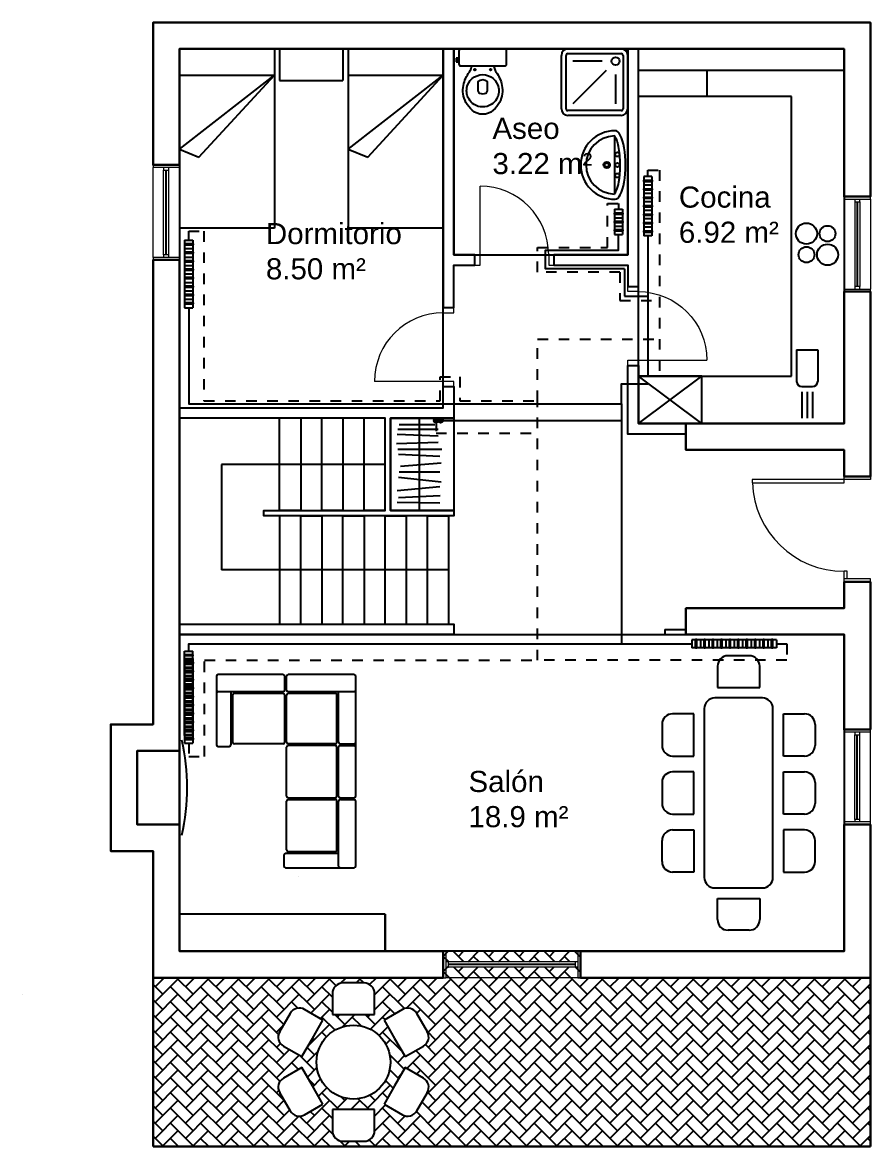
# Model space of a CAD drawing. Header units: millimetres. Extents: x 906 to 923.8, y 1719 to 1729.6.
# Drawn here: x 905.96 to 914, y 1718.96 to 1729.61 of the extents above; entities that cross this region are included whole.
import ezdxf

# ---------------------------------------------------------------- set-up
doc = ezdxf.new("R2010")
doc.units = ezdxf.units.MM
doc.linetypes.add('ACAD_ISO03W100', pattern=[30, 12, -18])
for name, color, linetype in [('calefaccion', 5, 'Continuous'), ('carpintería', 11, 'Continuous'), ('cocina', 54, 'Continuous'), ('polilineasAreas', 104, 'Continuous'), ('sanitarios', 4, 'Continuous'), ('suelos', 9, 'Continuous'), ('tabiqueInterior', 7, 'Continuous')]:
    doc.layers.add(name, color=color, linetype=linetype)
for name, color, linetype, lineweight in [('ladrilloVisto', 7, 'Continuous', 30), ('Puertas', 30, 'Continuous', 20), ('Ventanas', 3, 'Continuous', 5)]:
    doc.layers.add(name, color=color, linetype=linetype, lineweight=lineweight)
doc.layers.get('0').off()
doc.styles.get("Standard").update_dxf_attribs({"font": 'ARIAL.TTF'})

# ---------------------------------------------------------------- blocks, each defined once
blk = doc.blocks.new('cama')
at = {"layer": 'carpintería'}
for p, q in [((-0.1, 0), (0.8, 0)), ((-0.1, 0), (-0.1, -1.7)), ((0.8, 0), (0.8, -1.7)), ((-0.1, -0.25), (0.8, -0.25)), ((-0.1, -0.95), (0.8, -0.25)), ((0.085, -1.027), (0.8, -0.25)), ((-0.1, -0.95), (0.085, -1.027)), ((0.8, -1.7), (-0.1, -1.7))]:
    blk.add_line(p, q, dxfattribs=at)
blk = doc.blocks.new('mesaRedonda')
at = {"layer": 'carpintería'}
for p, q in [((0.1, 0.75), (-0.1, 0.75)), ((-0.2, 0.65), (-0.2, 0.45)), ((0.2, 0.45), (0.2, 0.65)), ((-0.6, 0.462), (-0.7, 0.288)), ((-0.29, 0.398), (-0.463, 0.498)), ((-0.2, 0.45), (0, 0.45)), ((0, 0.45), (0.2, 0.45)), ((0.463, 0.498), (0.29, 0.398)), ((0.7, 0.288), (0.6, 0.462)), ((-0.39, 0.225), (-0.29, 0.398)), ((0.29, 0.398), (0.39, 0.225)), ((-0.49, 0.052), (-0.39, 0.225)), ((0.39, 0.225), (0.49, 0.052)), ((-0.663, 0.152), (-0.49, 0.052)), ((0.49, 0.052), (0.663, 0.152)), ((-0.49, -0.052), (-0.663, -0.152)), ((-0.39, -0.225), (-0.49, -0.052)), ((0.49, -0.052), (0.39, -0.225)), ((0.663, -0.152), (0.49, -0.052)), ((-0.7, -0.288), (-0.6, -0.462)), ((-0.29, -0.398), (-0.39, -0.225)), ((0.39, -0.225), (0.29, -0.398)), ((0.6, -0.462), (0.7, -0.288)), ((-0.463, -0.498), (-0.29, -0.398)), ((0.29, -0.398), (0.463, -0.498)), ((0, -0.45), (-0.2, -0.45)), ((-0.2, -0.45), (-0.2, -0.65)), ((0.2, -0.45), (0, -0.45)), ((0.2, -0.65), (0.2, -0.45)), ((-0.1, -0.75), (0.1, -0.75))]:
    blk.add_line(p, q, dxfattribs=at)
blk.add_circle((0, 0), 0.35, dxfattribs=at)
for centre, start, end in [((-0.1, 0.65), 90, 180), ((0.1, 0.65), 0, 90), ((-0.513, 0.412), 60, 150), ((0.513, 0.412), 30, 120), ((-0.613, 0.238), 150, 240), ((0.613, 0.238), 300, 30), ((-0.613, -0.238), 120, 210), ((0.613, -0.238), 330, 60), ((-0.513, -0.412), 210, 300), ((0.513, -0.412), 240, 330), ((-0.1, -0.65), 180, 270), ((0.1, -0.65), 270, 0)]:
    blk.add_arc(centre, 0.1, start, end, dxfattribs=at)
blk = doc.blocks.new('mesaRectangular')
at = {"layer": 'carpintería'}
for p, q in [((0.1, 0.4), (-0.1, 0.4)), ((-0.2, 0.3), (-0.2, 0.1)), ((0.2, 0.1), (0.2, 0.3)), ((0.225, 0), (-0.225, 0)), ((-0.2, 0.1), (0, 0.1)), ((0, 0.1), (0.2, 0.1)), ((-0.325, -0.1), (-0.325, -1.7)), ((0.325, -1.7), (0.325, -0.1)), ((-0.425, -0.15), (-0.625, -0.15)), ((-0.425, -0.35), (-0.425, -0.15)), ((0.425, -0.35), (0.425, -0.15)), ((0.425, -0.15), (0.625, -0.15)), ((-0.725, -0.25), (-0.725, -0.45)), ((0.725, -0.25), (0.725, -0.45)), ((-0.425, -0.55), (-0.425, -0.35)), ((0.425, -0.55), (0.425, -0.35)), ((-0.625, -0.55), (-0.425, -0.55)), ((0.625, -0.55), (0.425, -0.55)), ((-0.425, -0.7), (-0.625, -0.7)), ((-0.425, -0.9), (-0.425, -0.7)), ((0.425, -0.9), (0.425, -0.7)), ((0.425, -0.7), (0.625, -0.7)), ((-0.725, -0.8), (-0.725, -1)), ((0.725, -0.8), (0.725, -1)), ((-0.425, -1.1), (-0.425, -0.9)), ((0.425, -1.1), (0.425, -0.9)), ((-0.625, -1.1), (-0.425, -1.1)), ((0.625, -1.1), (0.425, -1.1)), ((-0.625, -1.25), (-0.425, -1.25)), ((-0.425, -1.25), (-0.425, -1.45)), ((0.625, -1.25), (0.425, -1.25)), ((0.425, -1.25), (0.425, -1.45)), ((-0.725, -1.55), (-0.725, -1.35)), ((0.725, -1.55), (0.725, -1.35)), ((-0.425, -1.45), (-0.425, -1.65)), ((0.425, -1.45), (0.425, -1.65)), ((-0.425, -1.65), (-0.625, -1.65)), ((0.425, -1.65), (0.625, -1.65)), ((-0.225, -1.8), (0.225, -1.8)), ((-0.2, -2.1), (-0.2, -1.9)), ((-0.2, -1.9), (0, -1.9)), ((0, -1.9), (0.2, -1.9)), ((0.2, -1.9), (0.2, -2.1)), ((0.1, -2.2), (-0.1, -2.2))]:
    blk.add_line(p, q, dxfattribs=at)
for centre, start, end in [((-0.1, 0.3), 90, 180), ((0.1, 0.3), 0, 90), ((-0.225, -0.1), 90, 180), ((0.225, -0.1), 0, 90), ((-0.625, -0.25), 90, 180), ((0.625, -0.25), 0, 90), ((-0.625, -0.45), 180, 270), ((0.625, -0.45), 270, 0), ((-0.625, -0.8), 90, 180), ((0.625, -0.8), 0, 90), ((-0.625, -1), 180, 270), ((0.625, -1), 270, 0), ((-0.625, -1.35), 90, 180), ((0.625, -1.35), 0, 90), ((-0.625, -1.55), 180, 270), ((0.625, -1.55), 270, 0), ((-0.225, -1.7), 180, 270), ((0.225, -1.7), 270, 0), ((-0.1, -2.1), 180, 270), ((0.1, -2.1), 270, 0)]:
    blk.add_arc(centre, 0.1, start, end, dxfattribs=at)
blk = doc.blocks.new('ventana1_3')
at = {"layer": 'Ventanas'}
for p, q in [((0, -0.075), (0, 0.175)), ((0.025, 0.175), (0, 0.175)), ((1.3, 0.175), (0.025, 0.175)), ((0.025, 0.175), (0.025, -0.075)), ((1.275, 0.175), (1.275, -0.075)), ((1.3, 0.175), (1.275, 0.175)), ((1.3, -0.075), (1.3, 0.175)), ((0.05, 0.075), (0.025, 0.075)), ((0.025, 0.025), (0.05, 0.025)), ((1.275, 0.075), (0.05, 0.075)), ((0.05, 0.025), (0.05, 0.075)), ((1.25, 0.053), (0.05, 0.053)), ((1.25, 0.047), (0.05, 0.047)), ((1.275, 0.025), (0.05, 0.025)), ((1.25, 0.075), (1.25, 0.025)), ((1.275, 0.075), (1.25, 0.075)), ((1.25, 0.025), (1.275, 0.025)), ((0, -0.075), (0.025, -0.075)), ((1.3, -0.075), (0.025, -0.075)), ((1.275, -0.075), (1.3, -0.075))]:
    blk.add_line(p, q, dxfattribs=at)
blk = doc.blocks.new('ventana09')
at = {"layer": 'Ventanas'}
for p, q in [((0, -0.075), (0, 0.175)), ((0.025, 0.175), (0, 0.175)), ((0.875, 0.175), (0.025, 0.175)), ((0.025, 0.175), (0.025, -0.075)), ((0.875, 0.175), (0.875, -0.075)), ((0.9, 0.175), (0.875, 0.175)), ((0.9, -0.075), (0.9, 0.175)), ((0.05, 0.075), (0.025, 0.075)), ((0.025, 0.025), (0.05, 0.025)), ((0.85, 0.075), (0.05, 0.075)), ((0.05, 0.025), (0.05, 0.075)), ((0.85, 0.053), (0.05, 0.053)), ((0.85, 0.047), (0.05, 0.047)), ((0.85, 0.025), (0.05, 0.025)), ((0.85, 0.075), (0.85, 0.025)), ((0.875, 0.075), (0.85, 0.075)), ((0.85, 0.025), (0.875, 0.025)), ((0, -0.075), (0.025, -0.075)), ((0.875, -0.075), (0.025, -0.075)), ((0.875, -0.075), (0.9, -0.075))]:
    blk.add_line(p, q, dxfattribs=at)
blk = doc.blocks.new('mesitaNocheDoble')
at = {"layer": 'carpintería'}
for p, q in [((0.1, 0), (0.1, -0.3)), ((0.1, 0), (0.7, 0)), ((0.7, 0), (0.7, -0.3)), ((0.1, -0.3), (0.7, -0.3))]:
    blk.add_line(p, q, dxfattribs=at)
blk = doc.blocks.new('lavabo')
at = {"layer": 'sanitarios'}
blk.add_line((-0.106, 0.275), (-0.106, -0.275), dxfattribs=at)
for centre, radius in [((-0.078, 0.1), 0.02), ((-0.178, 0), 0.03), ((-0.178, 0), 0.02), ((-0.078, 0), 0.02), ((-0.078, -0.1), 0.02)]:
    blk.add_circle(centre, radius, dxfattribs=at)
for radius, start, end in [(0.325, 90, 270), (0.275, 91.3492, 268.6508)]:
    blk.add_arc((-0.1, 0), radius, start, end, dxfattribs=at)
blk.add_ellipse((-0.1, 0), major_axis=(0, -0.325), ratio=0.307692, start_param=0, end_param=3.141593, dxfattribs=at)
blk.add_open_spline([(-0.106, -0.275), (-0.102, -0.272), (-0.093, -0.259), (-0.077, -0.219), (-0.07, -0.192), (-0.046, -0.068), (-0.046, 0.062), (-0.072, 0.207), (-0.087, 0.248), (-0.102, 0.271), (-0.104, 0.274), (-0.106, 0.275)], degree=3, knots=[0.295592, 0.295592, 0.295592, 0.295592, 0.657503, 0.657503, 1.019413, 1.019413, 2.104752, 2.104752, 2.69299, 2.69299, 2.846001, 2.846001, 2.846001, 2.846001], dxfattribs=at)
blk = doc.blocks.new('Divanang')
for p, q in [((-153, -9.2), (-153, -81.2)), ((-153, -9.2), (-153, -23.6)), ((-82.8, -7.4), (-151.2, -7.4)), ((-81, -23.6), (-81, -9.2)), ((-79.2, -23.6), (-79.2, -9.2)), ((-8.1, -7.4), (-77.4, -7.4)), ((-9, -7.4), (-20.7, -7.4)), ((-6.3, -135.2), (-6.3, -9.2)), ((-82.8, -25.4), (-151.2, -25.4)), ((-137.7, -25.4), (-137.7, -81.2)), ((-135.9, -29), (-135.9, -78.5)), ((-82.8, -27.2), (-134.1, -27.2)), ((-81, -78.5), (-81, -29)), ((-79.2, -78.5), (-79.2, -29)), ((-8.1, -25.4), (-77.4, -25.4)), ((-27.9, -27.2), (-77.4, -27.2)), ((-26.1, -78.5), (-26.1, -29)), ((-24.3, -78.5), (-24.3, -25.4)), ((-82.8, -80.3), (-134.1, -80.3)), ((-27.9, -80.3), (-77.4, -80.3)), ((-27.9, -82.1), (-77.4, -82.1)), ((-22.5, -80.3), (-8.1, -80.3)), ((-22.5, -82.1), (-8.1, -82.1)), ((-151.2, -83), (-139.5, -83)), ((-79.2, -135.2), (-79.2, -83.9)), ((-26.1, -135.2), (-26.1, -83.9)), ((-24.3, -135.2), (-24.3, -83.9)), ((-79.2, -191.9), (-79.2, -140.6)), ((-77.4, -137), (-27.9, -137)), ((-77.4, -138.8), (-27.9, -138.8)), ((-26.1, -191.9), (-26.1, -140.6)), ((-24.3, -209), (-24.3, -140.6)), ((-22.5, -137), (-8.1, -137)), ((-22.5, -138.8), (-8.1, -138.8)), ((-6.3, -209), (-6.3, -140.6)), ((-81.9, -197.3), (-81.9, -209)), ((-80.1, -195.5), (-24.3, -195.5)), ((-77.4, -193.7), (-27.9, -193.7)), ((-6.3, -209), (-6.3, -197.3)), ((-80.1, -210.8), (-8.1, -210.8)), ((-22.5, -210.8), (-8.1, -210.8))]:
    blk.add_line(p, q)
for centre, start, end in [((-151.2, -9.2), 90, 180), ((-151.2, -9.2), 90, 180), ((-82.8, -9.2), 0, 90), ((-77.4, -9.2), 90, 180), ((-8.1, -9.2), 0, 90), ((-151.2, -23.6), 180, 270), ((-82.8, -23.6), 270, 0), ((-77.4, -23.6), 180, 270), ((-8.1, -23.6), 270, 0), ((-134.1, -29), 90, 180), ((-82.8, -29), 0, 90), ((-77.4, -29), 90, 180), ((-27.9, -29), 0, 90), ((-151.2, -81.2), 180, 270), ((-139.5, -81.2), 270, 0), ((-134.1, -78.5), 180, 270), ((-82.8, -78.5), 270, 0), ((-77.4, -78.5), 180, 270), ((-77.4, -83.9), 90, 180), ((-27.9, -78.5), 270, 0), ((-27.9, -83.9), 0, 90), ((-22.5, -78.5), 180, 270), ((-22.5, -83.9), 90, 180), ((-8.1, -78.5), 270, 0), ((-8.1, -83.9), 0, 90), ((-77.4, -135.2), 180, 270), ((-77.4, -140.6), 90, 180), ((-27.9, -135.2), 270, 0), ((-27.9, -140.6), 0, 90), ((-22.5, -135.2), 180, 270), ((-22.5, -140.6), 90, 180), ((-8.1, -135.2), 270, 0), ((-8.1, -140.6), 0, 90), ((-80.1, -197.3), 90, 180), ((-77.4, -191.9), 180, 270), ((-27.9, -191.9), 270, 0), ((-80.1, -209), 180, 270), ((-22.5, -209), 180, 270), ((-8.1, -209), 270, 0), ((-8.1, -209), 270, 0)]:
    blk.add_arc(centre, 1.8, start, end)
blk = doc.blocks.new('doccia')
for p, q in [((0, 0.07), (0, 0.63)), ((0.05, 0.07), (0.05, 0.63)), ((0.07, 0.7), (0.63, 0.7)), ((0.07, 0.65), (0.63, 0.65)), ((0.65, 0.63), (0.65, 0.07)), ((0.7, 0.63), (0.7, 0.07)), ((0.43, 0.571), (0.12, 0.571)), ((0.471, 0.471), (0.12, 0.12)), ((0.571, 0.43), (0.571, 0.12)), ((0.63, 0.05), (0.07, 0.05)), ((0.63, 0), (0.07, 0))]:
    blk.add_line(p, q)
blk.add_circle((0.571, 0.571), 0.0424)
for centre, radius, start, end in [((0.07, 0.63), 0.07, 90, 180), ((0.07, 0.63), 0.02, 90, 180), ((0.63, 0.63), 0.07, 0, 90), ((0.63, 0.63), 0.02, 0, 90), ((0.07, 0.07), 0.07, 180, 270), ((0.07, 0.07), 0.02, 180, 270), ((0.63, 0.07), 0.07, 270, 0), ((0.63, 0.07), 0.02, 270, 0)]:
    blk.add_arc(centre, radius, start, end)
blk = doc.blocks.new('puerta')
at = {"layer": 'Puertas'}
for p, q in [((0, 0), (0, -0.05)), ((0, 0), (0.1, 0)), ((0.1, -0.05), (0.1, 0)), ((0, -0.05), (0.1, -0.05)), ((0, -0.7), (-0.65, -0.7)), ((0.1, -0.7), (0, -0.7)), ((0, -0.7), (0, -0.75)), ((0.1, -0.75), (0.1, -0.7)), ((0, -0.75), (0.1, -0.75))]:
    blk.add_line(p, q, dxfattribs=at)
blk.add_arc((0, -0.7), 0.65, 90, 180, dxfattribs=at)
blk = doc.blocks.new('inodoro_04')
for p, q in [((9.5, -25.6), (5.9, -25.6)), ((5.9, -25.6), (5.9, -27.2)), ((5.9, -27.2), (7.7, -27.2)), ((6.2, -24.4), (6.2, -25.6)), ((7.7, -27.2), (9.5, -27.2)), ((9.2, -25.6), (9.2, -24.4)), ((9.5, -27.2), (9.5, -25.6))]:
    blk.add_line(p, q)
for points in [[(-2.9, -1.9), (-2.9, -22.6, 0.418036), (-1.1, -24.4), (11.4, -24.4, 0.424217), (13.3, -22.6), (13.3, 18.8, 0.430132), (11.4, 20.6), (9.2, 20.6), (6.2, 20.6), (-1.1, 20.6, 0.418036), (-2.9, 18.8)], [(21.5, -1.9, -0.18052), (25.3, 8.1, -0.167158), (33.8, 13, -0.1), (39.8, 13, -0.096291), (44.8, 11.1, -0.13332), (49.8, 6.2, -0.150886), (52.1, -1.9, -0.150886), (49.8, -10, -0.13332), (44.8, -14.9, -0.096291), (39.8, -16.9, -0.1), (33.8, -16.9, -0.167158), (25.3, -11.9, -0.18052)], [(39, 1.1, 0.276984), (36.8, 2.5), (28.3, 2.5, 0.393258), (28.3, -6.4), (36.8, -6.4, 0.276984), (39, -4.9, 0.2)]]:
    blk.add_lwpolyline(points, format="xyb", close=True)
blk.add_lwpolyline([(13.3, 8.4), (15.8, 9.1, 0.060779), (19.1, 10.7, -0.06199), (24.8, 14.1, -0.067868), (31.8, 16.3, -0.08648), (39.8, 16.5, -0.085166), (47.8, 14, -0.098298), (55.3, 8.1, -0.182004), (59.1, -1.9, -0.182004), (55.3, -11.9, -0.098298), (47.8, -17.8, -0.085166), (39.8, -20.4, -0.08648), (31.8, -20.2, -0.067868), (24.8, -18, -0.06199), (19.1, -14.6, 0.060779), (15.8, -13), (13.3, -12.2)], format="xyb")
for centre in [(16.8, 5.6), (16.8, -9.4)]:
    blk.add_circle(centre, 0.75)
blk = doc.blocks.new('cocina')
at = {"layer": 'cocina'}
for p, q in [((0.05, 3.55), (2, 3.55)), ((0.05, 3.35), (0.05, 3.55)), ((2, 3.55), (2, 0)), ((0.05, 3.35), (0.7, 3.35)), ((0.05, 3.1), (0.05, 3.35)), ((0.1, 3.35), (2, 3.35)), ((0.7, 3.35), (0.7, 3.1)), ((1.5, 3.1), (0.05, 3.1)), ((1.5, 0.45), (1.5, 3.1)), ((1.55, 0.7), (1.55, 0.4)), ((1.55, 0.7), (1.75, 0.7)), ((1.75, 0.7), (1.75, 0.4)), ((0.05, 0.45), (1.5, 0.45)), ((0.05, 0), (0.05, 0.45)), ((1.55, 0.4), (1.55, 0.4)), ((1.6, 0.35), (1.7, 0.35)), ((1.75, 0.4), (1.75, 0.4)), ((1.6, 0.3), (1.6, 0.05)), ((1.65, 0.3), (1.65, 0.05)), ((1.7, 0.3), (1.7, 0.05)), ((2, 0), (0.05, 0))]:
    blk.add_line(p, q, dxfattribs=at)
for centre, radius in [((1.643, 1.8), 0.1), ((1.843, 1.8), 0.075), ((1.643, 1.6), 0.075), ((1.843, 1.6), 0.1)]:
    blk.add_circle(centre, radius, dxfattribs=at)
for centre, start, end in [((1.6, 0.4), 180, 270), ((1.7, 0.4), 270, 0)]:
    blk.add_arc(centre, 0.05, start, end, dxfattribs=at)
blk = doc.blocks.new('armarioEmpotrado')
at = {"layer": 'carpintería'}
for p, q in [((0, 0), (0.6, 0)), ((0, -0.875), (0, 0)), ((0.275, -0.875), (0.275, 0)), ((0.6, 0), (0.6, -0.875)), ((0.071, -0.103), (0.454, -0.103)), ((0.084, -0.058), (0.421, -0.058)), ((0.454, -0.168), (0.064, -0.155)), ((0.058, -0.239), (0.454, -0.226)), ((0.071, -0.291), (0.486, -0.291)), ((0.467, -0.363), (0.077, -0.343)), ((0.097, -0.453), (0.48, -0.421)), ((0.467, -0.512), (0.084, -0.512)), ((0.077, -0.557), (0.48, -0.603)), ((0.467, -0.648), (0.064, -0.687)), ((0.077, -0.752), (0.473, -0.732)), ((0.467, -0.804), (0.064, -0.797)), ((0.6, -0.875), (0, -0.875))]:
    blk.add_line(p, q, dxfattribs=at)
blk = doc.blocks.new('10e')
at = {"layer": 'calefaccion'}
for p, q in [((0.08, 0.018), (0.08, -0.059)), ((0.115, 0.018), (0.08, 0.018)), ((0.115, 0.02), (0.115, -0.062)), ((0.115, -0.062), (0.115, 0.02)), ((0.125, 0.02), (0.115, 0.02)), ((0.125, -0.062), (0.125, 0.02)), ((0.16, 0.018), (0.125, 0.018)), ((0.16, 0.018), (0.16, -0.059)), ((0.195, 0.018), (0.16, 0.018)), ((0.195, 0.02), (0.195, -0.062)), ((0.195, -0.062), (0.195, 0.02)), ((0.205, 0.02), (0.195, 0.02)), ((0.205, -0.062), (0.205, 0.02)), ((0.24, 0.018), (0.205, 0.018)), ((0.275, 0.018), (0.24, 0.018)), ((0.24, 0.018), (0.24, -0.059)), ((0.275, 0.02), (0.275, -0.062)), ((0.275, -0.062), (0.275, 0.02)), ((0.285, 0.02), (0.275, 0.02)), ((0.285, -0.062), (0.285, 0.02)), ((0.32, 0.018), (0.285, 0.018)), ((0.32, 0.018), (0.32, -0.059)), ((0.355, 0.018), (0.32, 0.018)), ((0.355, 0.02), (0.355, -0.062)), ((0.355, -0.062), (0.355, 0.02)), ((0.365, 0.02), (0.355, 0.02)), ((0.365, -0.062), (0.365, 0.02)), ((0.4, 0.018), (0.365, 0.018)), ((0.4, 0.018), (0.4, -0.059)), ((0.435, 0.018), (0.4, 0.018)), ((0.435, 0.02), (0.435, -0.062)), ((0.435, -0.062), (0.435, 0.02)), ((0.445, 0.02), (0.435, 0.02)), ((0.445, -0.062), (0.445, 0.02)), ((0.48, 0.018), (0.445, 0.018)), ((0.515, 0.018), (0.48, 0.018)), ((0.48, 0.018), (0.48, -0.059)), ((0.515, 0.02), (0.515, -0.062)), ((0.515, -0.062), (0.515, 0.02)), ((0.525, 0.02), (0.515, 0.02)), ((0.525, -0.062), (0.525, 0.02)), ((0.56, 0.018), (0.525, 0.018)), ((0.56, 0.018), (0.56, -0.059)), ((0.595, 0.018), (0.56, 0.018)), ((0.595, 0.02), (0.595, -0.062)), ((0.595, -0.062), (0.595, 0.02)), ((0.605, 0.02), (0.595, 0.02)), ((0.605, -0.062), (0.605, 0.02)), ((0.64, 0.018), (0.605, 0.018)), ((0.64, 0.018), (0.64, -0.059)), ((0.675, 0.018), (0.64, 0.018)), ((0.675, 0.02), (0.675, -0.062)), ((0.675, -0.062), (0.675, 0.02)), ((0.685, 0.02), (0.675, 0.02)), ((0.685, -0.062), (0.685, 0.02)), ((0.72, 0.018), (0.685, 0.018)), ((0.755, 0.018), (0.72, 0.018)), ((0.72, 0.018), (0.72, -0.059)), ((0.755, 0.02), (0.755, -0.062)), ((0.755, -0.062), (0.755, 0.02)), ((0.765, 0.02), (0.755, 0.02)), ((0.765, -0.062), (0.765, 0.02)), ((0.8, 0.018), (0.765, 0.018)), ((0.8, 0.018), (0.8, -0.059)), ((0.835, 0.018), (0.8, 0.018)), ((0.835, 0.02), (0.835, -0.062)), ((0.835, -0.062), (0.835, 0.02)), ((0.845, 0.02), (0.835, 0.02)), ((0.845, -0.062), (0.845, 0.02)), ((0.88, 0.018), (0.845, 0.018)), ((0.88, 0.018), (0.88, -0.059)), ((0.115, -0.059), (0.08, -0.059)), ((0.125, -0.062), (0.115, -0.062)), ((0.16, -0.059), (0.125, -0.059)), ((0.195, -0.059), (0.16, -0.059)), ((0.205, -0.062), (0.195, -0.062)), ((0.24, -0.059), (0.205, -0.059)), ((0.275, -0.059), (0.24, -0.059)), ((0.285, -0.062), (0.275, -0.062)), ((0.32, -0.059), (0.285, -0.059)), ((0.355, -0.059), (0.32, -0.059)), ((0.365, -0.062), (0.355, -0.062)), ((0.4, -0.059), (0.365, -0.059)), ((0.435, -0.059), (0.4, -0.059)), ((0.445, -0.062), (0.435, -0.062)), ((0.48, -0.059), (0.445, -0.059)), ((0.515, -0.059), (0.48, -0.059)), ((0.525, -0.062), (0.515, -0.062)), ((0.56, -0.059), (0.525, -0.059)), ((0.595, -0.059), (0.56, -0.059)), ((0.605, -0.062), (0.595, -0.062)), ((0.64, -0.059), (0.605, -0.059)), ((0.675, -0.059), (0.64, -0.059)), ((0.685, -0.062), (0.675, -0.062)), ((0.72, -0.059), (0.685, -0.059)), ((0.755, -0.059), (0.72, -0.059)), ((0.765, -0.062), (0.755, -0.062)), ((0.8, -0.059), (0.765, -0.059)), ((0.835, -0.059), (0.8, -0.059)), ((0.845, -0.062), (0.835, -0.062)), ((0.88, -0.059), (0.845, -0.059))]:
    blk.add_line(p, q, dxfattribs=at)
blk = doc.blocks.new('caldera')
at = {"layer": 'calefaccion'}
for p, q in [((0.6, 0), (0, 0.45)), ((0, 0), (0.6, 0.45))]:
    blk.add_line(p, q, dxfattribs=at)
blk.add_lwpolyline([(0, 0), (0.6, 0), (0.6, 0.45), (0, 0.45)], close=True, dxfattribs=at)
blk = doc.blocks.new('3e')
at = {"layer": 'calefaccion'}
for p, q in [((0.08, 0.018), (0.08, -0.059)), ((0.115, 0.018), (0.08, 0.018)), ((0.115, 0.02), (0.115, -0.062)), ((0.115, -0.062), (0.115, 0.02)), ((0.125, 0.02), (0.115, 0.02)), ((0.125, -0.062), (0.125, 0.02)), ((0.16, 0.018), (0.125, 0.018)), ((0.16, 0.018), (0.16, -0.059)), ((0.195, 0.018), (0.16, 0.018)), ((0.195, 0.02), (0.195, -0.062)), ((0.195, -0.062), (0.195, 0.02)), ((0.205, 0.02), (0.195, 0.02)), ((0.205, -0.062), (0.205, 0.02)), ((0.24, 0.018), (0.205, 0.018)), ((0.275, 0.018), (0.24, 0.018)), ((0.24, 0.018), (0.24, -0.059)), ((0.275, 0.02), (0.275, -0.062)), ((0.275, -0.062), (0.275, 0.02)), ((0.285, 0.02), (0.275, 0.02)), ((0.285, -0.062), (0.285, 0.02)), ((0.32, 0.018), (0.285, 0.018)), ((0.32, 0.018), (0.32, -0.059)), ((0.115, -0.059), (0.08, -0.059)), ((0.125, -0.062), (0.115, -0.062)), ((0.16, -0.059), (0.125, -0.059)), ((0.195, -0.059), (0.16, -0.059)), ((0.205, -0.062), (0.195, -0.062)), ((0.24, -0.059), (0.205, -0.059)), ((0.275, -0.059), (0.24, -0.059)), ((0.285, -0.062), (0.275, -0.062)), ((0.32, -0.059), (0.285, -0.059))]:
    blk.add_line(p, q, dxfattribs=at)
blk = doc.blocks.new('8e')
at = {"layer": 'calefaccion'}
for p, q in [((0.08, 0.018), (0.08, -0.059)), ((0.115, 0.018), (0.08, 0.018)), ((0.115, 0.02), (0.115, -0.062)), ((0.115, -0.062), (0.115, 0.02)), ((0.125, 0.02), (0.115, 0.02)), ((0.125, -0.062), (0.125, 0.02)), ((0.16, 0.018), (0.125, 0.018)), ((0.16, 0.018), (0.16, -0.059)), ((0.195, 0.018), (0.16, 0.018)), ((0.195, 0.02), (0.195, -0.062)), ((0.195, -0.062), (0.195, 0.02)), ((0.205, 0.02), (0.195, 0.02)), ((0.205, -0.062), (0.205, 0.02)), ((0.24, 0.018), (0.205, 0.018)), ((0.275, 0.018), (0.24, 0.018)), ((0.24, 0.018), (0.24, -0.059)), ((0.275, 0.02), (0.275, -0.062)), ((0.275, -0.062), (0.275, 0.02)), ((0.285, 0.02), (0.275, 0.02)), ((0.285, -0.062), (0.285, 0.02)), ((0.32, 0.018), (0.285, 0.018)), ((0.32, 0.018), (0.32, -0.059)), ((0.355, 0.018), (0.32, 0.018)), ((0.355, 0.02), (0.355, -0.062)), ((0.355, -0.062), (0.355, 0.02)), ((0.365, 0.02), (0.355, 0.02)), ((0.365, -0.062), (0.365, 0.02)), ((0.4, 0.018), (0.365, 0.018)), ((0.4, 0.018), (0.4, -0.059)), ((0.435, 0.018), (0.4, 0.018)), ((0.435, 0.02), (0.435, -0.062)), ((0.435, -0.062), (0.435, 0.02)), ((0.445, 0.02), (0.435, 0.02)), ((0.445, -0.062), (0.445, 0.02)), ((0.48, 0.018), (0.445, 0.018)), ((0.515, 0.018), (0.48, 0.018)), ((0.48, 0.018), (0.48, -0.059)), ((0.515, 0.02), (0.515, -0.062)), ((0.515, -0.062), (0.515, 0.02)), ((0.525, 0.02), (0.515, 0.02)), ((0.525, -0.062), (0.525, 0.02)), ((0.56, 0.018), (0.525, 0.018)), ((0.56, 0.018), (0.56, -0.059)), ((0.595, 0.018), (0.56, 0.018)), ((0.595, 0.02), (0.595, -0.062)), ((0.595, -0.062), (0.595, 0.02)), ((0.605, 0.02), (0.595, 0.02)), ((0.605, -0.062), (0.605, 0.02)), ((0.64, 0.018), (0.605, 0.018)), ((0.64, 0.018), (0.64, -0.059)), ((0.675, 0.018), (0.64, 0.018)), ((0.675, 0.02), (0.675, -0.062)), ((0.675, -0.062), (0.675, 0.02)), ((0.685, 0.02), (0.675, 0.02)), ((0.685, -0.062), (0.685, 0.02)), ((0.72, 0.018), (0.685, 0.018)), ((0.72, 0.018), (0.72, -0.059)), ((0.115, -0.059), (0.08, -0.059)), ((0.125, -0.062), (0.115, -0.062)), ((0.16, -0.059), (0.125, -0.059)), ((0.195, -0.059), (0.16, -0.059)), ((0.205, -0.062), (0.195, -0.062)), ((0.24, -0.059), (0.205, -0.059)), ((0.275, -0.059), (0.24, -0.059)), ((0.285, -0.062), (0.275, -0.062)), ((0.32, -0.059), (0.285, -0.059)), ((0.355, -0.059), (0.32, -0.059)), ((0.365, -0.062), (0.355, -0.062)), ((0.4, -0.059), (0.365, -0.059)), ((0.435, -0.059), (0.4, -0.059)), ((0.445, -0.062), (0.435, -0.062)), ((0.48, -0.059), (0.445, -0.059)), ((0.515, -0.059), (0.48, -0.059)), ((0.525, -0.062), (0.515, -0.062)), ((0.56, -0.059), (0.525, -0.059)), ((0.595, -0.059), (0.56, -0.059)), ((0.605, -0.062), (0.595, -0.062)), ((0.64, -0.059), (0.605, -0.059)), ((0.675, -0.059), (0.64, -0.059)), ((0.685, -0.062), (0.675, -0.062)), ((0.72, -0.059), (0.685, -0.059))]:
    blk.add_line(p, q, dxfattribs=at)
blk = doc.blocks.new('7e')
at = {"layer": 'calefaccion'}
for p, q in [((0.08, 0.018), (0.08, -0.059)), ((0.115, 0.018), (0.08, 0.018)), ((0.115, 0.02), (0.115, -0.062)), ((0.115, -0.062), (0.115, 0.02)), ((0.125, 0.02), (0.115, 0.02)), ((0.125, -0.062), (0.125, 0.02)), ((0.16, 0.018), (0.125, 0.018)), ((0.16, 0.018), (0.16, -0.059)), ((0.195, 0.018), (0.16, 0.018)), ((0.195, 0.02), (0.195, -0.062)), ((0.195, -0.062), (0.195, 0.02)), ((0.205, 0.02), (0.195, 0.02)), ((0.205, -0.062), (0.205, 0.02)), ((0.24, 0.018), (0.205, 0.018)), ((0.275, 0.018), (0.24, 0.018)), ((0.24, 0.018), (0.24, -0.059)), ((0.275, 0.02), (0.275, -0.062)), ((0.275, -0.062), (0.275, 0.02)), ((0.285, 0.02), (0.275, 0.02)), ((0.285, -0.062), (0.285, 0.02)), ((0.32, 0.018), (0.285, 0.018)), ((0.32, 0.018), (0.32, -0.059)), ((0.355, 0.018), (0.32, 0.018)), ((0.355, 0.02), (0.355, -0.062)), ((0.355, -0.062), (0.355, 0.02)), ((0.365, 0.02), (0.355, 0.02)), ((0.365, -0.062), (0.365, 0.02)), ((0.4, 0.018), (0.365, 0.018)), ((0.4, 0.018), (0.4, -0.059)), ((0.435, 0.018), (0.4, 0.018)), ((0.435, 0.02), (0.435, -0.062)), ((0.435, -0.062), (0.435, 0.02)), ((0.445, 0.02), (0.435, 0.02)), ((0.445, -0.062), (0.445, 0.02)), ((0.48, 0.018), (0.445, 0.018)), ((0.515, 0.018), (0.48, 0.018)), ((0.48, 0.018), (0.48, -0.059)), ((0.515, 0.02), (0.515, -0.062)), ((0.515, -0.062), (0.515, 0.02)), ((0.525, 0.02), (0.515, 0.02)), ((0.525, -0.062), (0.525, 0.02)), ((0.56, 0.018), (0.525, 0.018)), ((0.56, 0.018), (0.56, -0.059)), ((0.595, 0.018), (0.56, 0.018)), ((0.595, 0.02), (0.595, -0.062)), ((0.595, -0.062), (0.595, 0.02)), ((0.605, 0.02), (0.595, 0.02)), ((0.605, -0.062), (0.605, 0.02)), ((0.64, 0.018), (0.605, 0.018)), ((0.64, 0.018), (0.64, -0.059)), ((0.115, -0.059), (0.08, -0.059)), ((0.125, -0.062), (0.115, -0.062)), ((0.16, -0.059), (0.125, -0.059)), ((0.195, -0.059), (0.16, -0.059)), ((0.205, -0.062), (0.195, -0.062)), ((0.24, -0.059), (0.205, -0.059)), ((0.275, -0.059), (0.24, -0.059)), ((0.285, -0.062), (0.275, -0.062)), ((0.32, -0.059), (0.285, -0.059)), ((0.355, -0.059), (0.32, -0.059)), ((0.365, -0.062), (0.355, -0.062)), ((0.4, -0.059), (0.365, -0.059)), ((0.435, -0.059), (0.4, -0.059)), ((0.445, -0.062), (0.435, -0.062)), ((0.48, -0.059), (0.445, -0.059)), ((0.515, -0.059), (0.48, -0.059)), ((0.525, -0.062), (0.515, -0.062)), ((0.56, -0.059), (0.525, -0.059)), ((0.595, -0.059), (0.56, -0.059)), ((0.605, -0.062), (0.595, -0.062)), ((0.64, -0.059), (0.605, -0.059))]:
    blk.add_line(p, q, dxfattribs=at)
blk = doc.blocks.new('mesa')
at = {"layer": 'carpintería'}
for p, q in [((0.694, -1.402), (-1.256, -1.402)), ((-1.256, -1.402), (-1.256, -1.752)), ((0.694, -1.402), (0.694, -1.752)), ((0.694, -1.752), (0.694, -1.402)), ((-1.256, -1.752), (0.694, -1.752))]:
    blk.add_line(p, q, dxfattribs=at)
blk = doc.blocks.new('P. entrada')
for p, q in [((0, 1.12), (-0.03, 1.12)), ((-0.03, 1.12), (-0.03, 0.25)), ((0, 0.25), (0, 1.12)), ((-0.97, 0.25), (-0.97, 0)), ((-0.97, 0.25), (-0.87, 0.25)), ((-0.94, 0), (-0.94, 0.25)), ((-0.94, 0.22), (-0.87, 0.22)), ((-0.87, 0.22), (-0.87, 0.25)), ((-0.03, 0.25), (0.03, 0.25)), ((0, 0), (0, 0.25)), ((0.03, 0.25), (0.03, 0)), ((-0.97, 0), (-0.94, 0)), ((0.03, 0), (0, 0))]:
    blk.add_line(p, q)
at = {"ltscale": 0.005}
blk.add_line((-0.97, 0), (-0.97, 0.25), dxfattribs=at)
blk.add_arc((0, 0.25), 0.87, 91.9766, 180)

msp = doc.modelspace()

# ---------------------------------------------------------------- hatches: boundary and pattern name
at = {"layer": 'calefaccion'}
for points in [[(909.906, 1725.838, 1), (909.862, 1725.838, 1)], [(909.949, 1725.838, 1), (909.906, 1725.838, 1)]]:
    msp.add_hatch(color=256, dxfattribs=at).paths.add_polyline_path(points)
at = {"layer": 'tabiqueInterior', "ltscale": 0.005}
h = msp.add_hatch(dxfattribs=at)
h.set_pattern_fill('AR-HBONE', color=256, scale=0.001, style=0)
h.paths.add_polyline_path([(914.001, 1720.559), (911.251, 1720.559), (911.251, 1720.809), (909.951, 1720.809), (909.951, 1720.559), (907.201, 1720.559), (907.201, 1718.959), (914.001, 1718.959)])
h.paths.add_polyline_path([(911.226, 1720.659), (910.001, 1720.659), (910.001, 1720.709), (911.201, 1720.709), (911.201, 1720.659), (911.226, 1720.659)], flags=16)
h.paths.add_polyline_path([(909.764, 1719.911), (909.591, 1719.811), (909.491, 1719.984), (909.391, 1720.157), (909.564, 1720.257, -0.414214), (909.701, 1720.221), (909.801, 1720.048, -0.414214)], flags=16)
h.paths.add_polyline_path([(909.801, 1719.471), (909.701, 1719.298, -0.414214), (909.564, 1719.261), (909.391, 1719.361), (909.491, 1719.534), (909.591, 1719.707), (909.764, 1719.607, -0.414214)], flags=16)
h.paths.add_polyline_path([(909.451, 1719.759, -1), (908.751, 1719.759, -1)], flags=16)
h.paths.add_polyline_path([(909.301, 1720.209), (909.101, 1720.209), (908.901, 1720.209), (908.901, 1720.409, -0.414214), (909.001, 1720.509), (909.201, 1720.509, -0.414214), (909.301, 1720.409)], flags=16)
h.paths.add_polyline_path([(909.301, 1719.309), (909.301, 1719.109, -0.414214), (909.201, 1719.009), (909.001, 1719.009, -0.414214), (908.901, 1719.109), (908.901, 1719.309), (909.101, 1719.309)], flags=16)
h.paths.add_polyline_path([(908.812, 1720.157), (908.712, 1719.984), (908.612, 1719.811), (908.438, 1719.911, -0.414214), (908.402, 1720.048), (908.502, 1720.221, -0.414214), (908.638, 1720.257)], flags=16)
h.paths.add_polyline_path([(908.812, 1719.361), (908.638, 1719.261, -0.414214), (908.502, 1719.298), (908.402, 1719.471, -0.414214), (908.438, 1719.607), (908.612, 1719.707), (908.712, 1719.534)], flags=16)

# ---------------------------------------------------------------- linework, layer by layer
at = {"layer": 'calefaccion', "ltscale": 0.005}
for p, q in [((911.89, 1727.589), (911.89, 1727.015)), ((911.668, 1727.276), (911.668, 1727.015)), ((911.668, 1727.015), (911.89, 1727.015))]:
    msp.add_line(p, q, dxfattribs=at)
at = {"layer": 'calefaccion', "linetype": 'ACAD_ISO03W100', "ltscale": 0.005}
for p, q in [((910.846, 1726.608), (912.002, 1726.608)), ((909.922, 1726.023), (909.922, 1726.252)), ((909.922, 1726.252), (910.11, 1726.252)), ((910.11, 1726.252), (910.11, 1726.023))]:
    msp.add_line(p, q, dxfattribs=at)
for points in [[(911.89, 1728.149), (911.89, 1728.21), (912.002, 1728.21), (912.002, 1726.259)], [(911.626, 1727.244), (910.846, 1727.244), (910.846, 1727.476), (911.508, 1727.476), (911.508, 1727.894), (911.613, 1727.894), (911.613, 1727.839)], [(907.54, 1727.547), (907.54, 1727.631), (907.684, 1727.631), (907.684, 1726.023), (909.922, 1726.023)], [(911.626, 1727.244), (911.626, 1726.974), (912.002, 1726.974)], [(910.11, 1726.023), (910.846, 1726.023), (910.846, 1726.608)], [(913.109, 1723.721), (913.207, 1723.721), (913.207, 1723.566), (910.846, 1723.566), (910.846, 1726.023)], [(909.884, 1725.838), (909.884, 1725.718), (910.846, 1725.718)], [(907.54, 1722.782), (907.54, 1722.655), (907.69, 1722.655), (907.69, 1723.566), (910.846, 1723.566)]]:
    msp.add_lwpolyline(points, dxfattribs=at)
at = {"layer": 'calefaccion', "ltscale": 0.005}
for points in [[(911.668, 1727.276), (910.92, 1727.276), (910.92, 1727.452), (911.613, 1727.452), (911.613, 1727.599)], [(911.89, 1727.015), (911.89, 1726.259)], [(907.54, 1726.907), (907.54, 1725.995), (911.641, 1725.995), (911.641, 1726.187), (911.89, 1726.187)], [(911.641, 1725.995), (911.641, 1723.721), (912.309, 1723.721)], [(909.927, 1725.838), (911.641, 1725.838)], [(907.54, 1723.652), (907.54, 1723.721), (911.641, 1723.721)]]:
    msp.add_lwpolyline(points, dxfattribs=at)
at = {"layer": 'calefaccion'}
for centre in [(909.884, 1725.838), (909.927, 1725.838)]:
    msp.add_circle(centre, 0.0216, dxfattribs=at)
at = {"layer": 'carpintería'}
msp.add_line((907.951, 1720.809), (909.901, 1720.809), dxfattribs=at)
at = {"layer": 'ladrilloVisto'}
for p, q in [((911.751, 1729.359), (911.701, 1729.359)), ((907.201, 1718.959), (907.201, 1720.559)), ((914.001, 1720.559), (914.001, 1718.959)), ((914.001, 1718.959), (907.201, 1718.959))]:
    msp.add_line(p, q, dxfattribs=at)
for points in [[(907.451, 1728.259), (907.201, 1728.259), (907.201, 1729.609), (914.001, 1729.609), (914.001, 1727.959), (913.751, 1727.959), (913.751, 1729.259), (913.751, 1729.359), (907.451, 1729.359), (907.451, 1728.259)], [(914.001, 1727.059), (914.001, 1725.309), (913.751, 1725.309), (913.751, 1725.559), (912.251, 1725.559), (912.251, 1725.809), (913.751, 1725.809), (913.751, 1727.059), (914.001, 1727.059)]]:
    msp.add_lwpolyline(points, dxfattribs=at)
for points in [[(907.451, 1720.809), (907.451, 1722.009), (907.051, 1722.009), (907.051, 1722.709), (907.451, 1722.709), (907.451, 1727.359), (907.201, 1727.359), (907.201, 1722.959), (906.801, 1722.959), (906.801, 1721.759), (907.201, 1721.759), (907.201, 1720.559), (909.951, 1720.559), (909.951, 1720.809)], [(914.001, 1722.909), (914.001, 1724.059), (914.001, 1724.309), (913.751, 1724.309), (913.751, 1724.059), (912.251, 1724.059), (912.251, 1723.809), (913.751, 1723.809), (913.751, 1722.909)], [(911.251, 1720.559), (911.251, 1720.809), (913.751, 1720.809), (913.751, 1722.009), (914.001, 1722.009), (914.001, 1720.559), (911.251, 1720.559)]]:
    msp.add_lwpolyline(points, close=True, dxfattribs=at)
at = {"layer": 'polilineasAreas', "ltscale": 0.005}
for p, q in [((913.751, 1724.059), (913.751, 1724.309)), ((913.751, 1724.309), (914.001, 1724.309))]:
    msp.add_line(p, q, dxfattribs=at)
at = {"layer": 'polilineasAreas'}
for points in [[(909.951, 1729.359), (907.451, 1729.359), (907.451, 1725.959), (909.951, 1725.959), (909.951, 1729.359)], [(911.701, 1727.409), (911.701, 1729.359), (910.051, 1729.359), (910.051, 1727.409), (911.701, 1727.409)], [(907.451, 1723.809), (913.751, 1723.809), (913.751, 1720.809), (907.451, 1720.809), (907.451, 1723.809)]]:
    msp.add_lwpolyline(points, dxfattribs=at)
msp.add_lwpolyline([(913.751, 1729.359), (913.751, 1725.809), (911.801, 1725.809), (911.801, 1729.359)], close=True, dxfattribs=at)
at = {"layer": 'suelos'}
msp.add_line((907.451, 1722.709), (907.451, 1722.009), dxfattribs=at)
msp.add_arc((905.458, 1722.359), 2.066, 347.4199, 12.5801, dxfattribs=at)
at = {"layer": 'tabiqueInterior'}
for p, q in [((908.401, 1725.859), (908.201, 1725.859)), ((908.401, 1724.984), (908.401, 1725.859)), ((908.801, 1725.859), (908.601, 1725.859)), ((908.601, 1725.859), (908.601, 1724.984)), ((908.801, 1724.984), (908.801, 1725.859)), ((909.201, 1725.859), (909.001, 1725.859)), ((909.001, 1725.859), (909.001, 1724.984)), ((909.201, 1724.984), (909.201, 1725.859)), ((909.401, 1725.422), (907.851, 1725.422)), ((907.851, 1725.422), (907.851, 1724.422)), ((908.601, 1724.984), (908.401, 1724.984)), ((909.001, 1724.984), (908.801, 1724.984)), ((909.401, 1724.984), (909.201, 1724.984)), ((910.051, 1724.984), (910.051, 1724.934)), ((908.401, 1724.934), (908.401, 1723.909)), ((908.601, 1723.909), (908.601, 1724.934)), ((908.601, 1724.934), (908.801, 1724.934)), ((908.801, 1724.934), (908.801, 1723.909)), ((909.001, 1723.909), (909.001, 1724.934)), ((909.001, 1724.934), (909.201, 1724.934)), ((909.201, 1724.934), (909.201, 1723.909)), ((909.401, 1723.909), (909.401, 1724.934)), ((909.401, 1724.934), (909.601, 1724.934)), ((909.601, 1724.934), (909.601, 1723.909)), ((909.801, 1723.909), (909.801, 1724.934)), ((909.801, 1724.934), (910.001, 1724.934)), ((910.001, 1724.934), (910.001, 1723.909)), ((910.001, 1724.422), (907.851, 1724.422)), ((908.401, 1723.909), (908.601, 1723.909)), ((908.801, 1723.909), (909.001, 1723.909)), ((909.201, 1723.909), (909.401, 1723.909)), ((909.601, 1723.909), (909.801, 1723.909)), ((912.051, 1723.859), (912.251, 1723.859)), ((912.051, 1723.859), (912.051, 1723.809)), ((912.051, 1723.809), (912.251, 1723.809)), ((912.251, 1723.859), (912.251, 1723.909))]:
    msp.add_line(p, q, dxfattribs=at)
for points in [[(910.251, 1727.409), (910.051, 1727.409), (910.051, 1727.709), (910.051, 1729.359), (909.951, 1729.359), (909.951, 1726.909), (910.051, 1726.909), (910.051, 1727.309), (910.251, 1727.309)], [(911.001, 1727.309), (911.701, 1727.309), (911.701, 1727.109), (911.801, 1727.109), (911.801, 1727.309), (911.801, 1729.359), (911.701, 1729.359), (911.701, 1727.409), (911.001, 1727.409)], [(912.251, 1725.709), (911.701, 1725.709), (911.701, 1726.359), (911.801, 1726.359), (911.801, 1725.809), (912.251, 1725.809)], [(907.451, 1725.859), (907.451, 1725.959), (909.951, 1725.959), (909.951, 1726.159), (910.051, 1726.159), (910.051, 1725.859), (909.451, 1725.859), (909.451, 1724.984), (910.051, 1724.984), (910.051, 1724.934), (908.251, 1724.934), (908.251, 1724.959), (908.251, 1724.984), (909.401, 1724.984), (909.401, 1725.859)], [(910.051, 1723.809), (907.451, 1723.809), (907.451, 1723.909), (910.051, 1723.909)]]:
    msp.add_lwpolyline(points, close=True, dxfattribs=at)

# ---------------------------------------------------------------- block references
at = {"layer": 'carpintería'}
for name, p in [('cama', (907.551, 1729.359)), ('mesitaNocheDoble', (908.301, 1729.359)), ('cama', (909.151, 1729.359)), ('lavabo', (911.68, 1728.259)), ('armarioEmpotrado', (909.451, 1725.859)), ('mesaRectangular', (912.751, 1723.209)), ('mesa', (908.707, 1722.562)), ('ventana1_3', (909.951, 1720.634)), ('mesaRedonda', (909.101, 1719.759))]:
    msp.add_blockref(name, p, dxfattribs=at)
for p, rotation in [((907.276, 1728.259), 270), ((913.926, 1727.059), 90), ((913.826, 1722.909), 270)]:
    msp.add_blockref('ventana09', p, dxfattribs=dict(at, rotation=rotation))
for name, p, xscale, yscale, zscale in [('Divanang', (909.179, 1723.497), 0.009000000000000001, 0.009000000000000001, 0.009000000000000001), ('ventana1_3', (908.576, 1721.518), 1e-06, 1e-06, 1e-06), ('ventana1_3', (905.964, 1720.396), 1e-06, 1e-06, 1e-06)]:
    msp.add_blockref(name, p, dxfattribs=dict(at, xscale=xscale, yscale=yscale, zscale=zscale))
at = {"layer": 'cocina'}
msp.add_blockref('cocina', (911.751, 1725.809), dxfattribs=at)
at = {"layer": 'ladrilloVisto', "xscale": -1, "rotation": 270}
msp.add_blockref('7e', (911.911, 1727.509), dxfattribs=at)
at = {"layer": 'ladrilloVisto', "rotation": 90}
for name, p in [('3e', (911.592, 1727.519)), ('8e', (907.519, 1726.827))]:
    msp.add_blockref(name, p, dxfattribs=at)
at = {"layer": 'ladrilloVisto'}
msp.add_blockref('caldera', (911.801, 1725.809), dxfattribs=at)
at = {"layer": 'polilineasAreas'}
msp.add_blockref('10e', (912.229, 1723.742), dxfattribs=at)
at = {"layer": 'polilineasAreas', "xscale": -1, "rotation": 90}
msp.add_blockref('10e', (907.519, 1723.732), dxfattribs=at)
at = {"layer": 'polilineasAreas', "rotation": 90}
msp.add_blockref('10e', (907.519, 1722.702), dxfattribs=at)
at = {"layer": 'Puertas'}
for name, p, rotation in [('puerta', (911.001, 1727.409), 270.0000000001314), ('P. entrada', (914.001, 1725.279), 90)]:
    msp.add_blockref(name, p, dxfattribs=dict(at, rotation=rotation))
at = {"layer": 'Puertas', "xscale": -1}
msp.add_blockref('puerta', (911.801, 1727.109), dxfattribs=at)
at = {"layer": 'Puertas'}
msp.add_blockref('puerta', (909.951, 1726.909), dxfattribs=at)
at = {"layer": 'sanitarios', "xscale": 0.01, "yscale": 0.01, "zscale": 0.01, "rotation": 270}
msp.add_blockref('inodoro_04', (910.345, 1729.33), dxfattribs=at)
at = {"layer": 'sanitarios', "xscale": 0.9, "yscale": 0.9, "zscale": 0.9}
msp.add_blockref('doccia', (911.071, 1728.729), dxfattribs=at)

# ---------------------------------------------------------------- texts
at = {"layer": 'polilineasAreas', "char_height": 0.2, "attachment_point": 1}
for s, width, insert in [('Aseo\\P3.22 m²', 1.00605, (910.418, 1728.706)), ('Cocina\\P6.92 m²', 1.49241, (912.185, 1728.055)), ('Dormitorio\\P8.50 m²', 1.31195, (908.271, 1727.709)), ('Salón\\P18.9 m²', 3.67169, (910.191, 1722.518))]:
    msp.add_mtext_dynamic_manual_height_columns(s, width=width, gutter_width=12.5, heights=[0], dxfattribs=dict(at, insert=insert))

doc.saveas('drawing.dxf')
